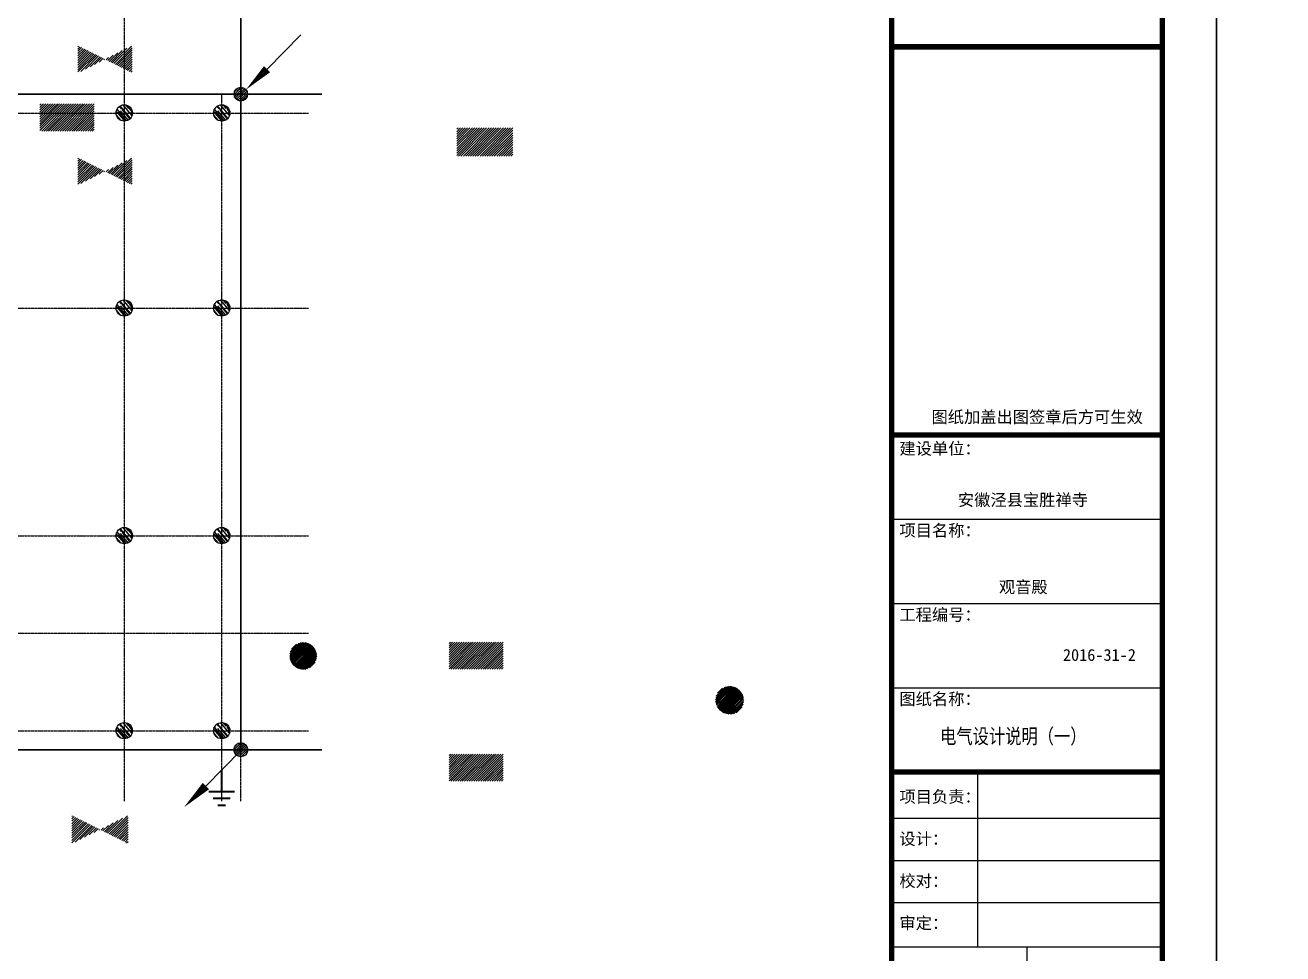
# Model space of a CAD drawing. Extents: x -137808 to 103746506, y -332957 to -111547.
# Drawn here: x 148933 to 172146, y -184427 to -167289 of the extents above; entities that cross this region are included whole.
import ezdxf

# ---------------------------------------------------------------- set-up
doc = ezdxf.new("R2010")
doc.units = 0
doc.header["$LTSCALE"] = 25
doc.header["$MEASUREMENT"] = 0
doc.linetypes.add('DOTE', pattern=[2.42, 2, -0.2, 0.02, -0.2])
doc.layers.get('0').update_dxf_attribs({"linetype": 'CONTINUOUS'})
for name, color, linetype in [('DOTE', 1, 'DOTE'), ('PUB_TITLE', 4, 'CONTINUOUS'), ('电-强电平面-箭头', 3, 'CONTINUOUS'), ('电-接地防雷-接地线', 132, 'CONTINUOUS'), ('设备-照明', 3, 'CONTINUOUS')]:
    doc.layers.add(name, color=color, linetype=linetype)
doc.styles.add('-楷体_GB2312', font='', dxfattribs={"width": 0.8})
doc.styles.add('IDQSTYLE', font='txt.shx', dxfattribs={"width": 0.7, "bigfont": 'hztxt.shx'})
doc.styles.get("Standard").update_dxf_attribs({"font": 'GBENOR', "bigfont": 'GBCBIG'})
doc.styles.add('仿宋', font='')
doc.styles.get('-楷体_GB2312').set_extended_font_data('KaiTi_GB2312')
doc.styles.get('仿宋').set_extended_font_data('FangSong')
doc.linetypes.add('GDLine', pattern='A,1,-3,5.8,["|",Standard,S=4,R=-45,X=-1.407,Y=-0.7],-0.1,["|",Standard,S=4,R=-45,X=-1.407,Y=-0.7],-0.1,["|",Standard,S=4,R=-45,X=-1.407,Y=-0.7],-0.1,["|",Standard,S=4,R=-45,X=-1.407,Y=-0.7],-0.1,5.8,-3,1', length=20)

# ---------------------------------------------------------------- blocks, each defined once
blk = doc.blocks.new('tjnhty')
for p, q in [((1267557, -1759313), (1272551, -1759313)), ((1267557, -1760867), (1272551, -1760867)), ((1267557, -1762422), (1272551, -1762422)), ((1267557, -1763977), (1272551, -1763977)), ((1269142, -1763977), (1269142, -1767203)), ((1267557, -1764832), (1272551, -1764832)), ((1267557, -1765609), (1272551, -1765609)), ((1267557, -1766386), (1272551, -1766386)), ((1267557, -1766386), (1272551, -1766386)), ((1267557, -1767203), (1272551, -1767203)), ((1270054, -1767203), (1270054, -1768757))]:
    blk.add_line(p, q)
at = {"const_width": 100}
for points in [[(1267557, -1732653), (1267557, -1772653)], [(1267557, -1750595), (1272551, -1750595)], [(1267557, -1757758), (1272551, -1757758)], [(1267557, -1763977), (1272551, -1763977)]]:
    blk.add_lwpolyline(points, dxfattribs=at)
blk.add_lwpolyline([(1267557, -1732653), (1272551, -1732653), (1272551, -1772653), (1267557, -1772653)], close=True, dxfattribs=at)
at = {"style": '仿宋'}
for s, p in [('图纸加盖出图签章后方可生效', (1268291, -1757535)), ('建设单位：', (1267699, -1758119)), ('安徽泾县宝胜禅寺', (1268778, -1759066)), ('项目名称：', (1267699, -1759630)), ('观音殿', (1269535, -1760674)), ('工程编号：', (1267699, -1761185)), ('2016-31-2', (1270717, -1761927)), ('图纸名称：', (1267699, -1762740)), ('项目负责：', (1267699, -1764543)), ('设计：', (1267699, -1765321)), ('校对：', (1267699, -1766098)), ('审定：', (1267699, -1766875))]:
    blk.add_text(s, height=220, dxfattribs=at).set_placement(p)
blk = doc.blocks.new('*X')
at = {"color": 0, "linetype": 'Continuous'}
for p, q in [((192.59, 446.72), (193.93, 448.06)), ((192.59, 446.72), (193.87, 448.01)), ((192.65, 447.21), (193.44, 448)), ((192.65, 446.36), (194.23, 447.94)), ((192.67, 446.38), (194.27, 447.98)), ((192.69, 447.24), (193.35, 447.91)), ((192.79, 446.07), (194.52, 447.8)), ((192.81, 446.1), (194.55, 447.84)), ((192.98, 445.84), (194.75, 447.61)), ((193.01, 445.87), (194.78, 447.64)), ((193.23, 445.66), (194.93, 447.37)), ((193.27, 445.7), (194.95, 447.39)), ((193.53, 445.54), (195.05, 447.06)), ((193.58, 445.59), (195.06, 447.07)), ((193.92, 445.51), (195.08, 446.67)), ((193.98, 445.57), (195.08, 446.67)), ((194.61, 445.77), (194.82, 445.99)), ((163.77, 434.88), (163.89, 435)), ((163.77, 434.45), (164.18, 434.86)), ((163.77, 434.03), (164.46, 434.72)), ((163.77, 433.6), (164.74, 434.57)), ((163.77, 433.18), (165.02, 434.43)), ((170.12, 431.89), (172.8, 434.58)), ((170.4, 431.75), (173.65, 435)), ((170.68, 431.6), (173.77, 434.69)), ((163.77, 432.76), (165.31, 434.29)), ((163.77, 432.33), (165.59, 434.15)), ((163.77, 431.91), (165.87, 434.01)), ((163.77, 431.48), (166.16, 433.87)), ((163.77, 431.06), (166.44, 433.73)), ((163.77, 430.63), (166.72, 433.58)), ((163.77, 430.21), (167, 433.44)), ((164.32, 430.33), (167.29, 433.3)), ((165.17, 430.76), (167.57, 433.16)), ((166.02, 431.18), (167.85, 433.02)), ((166.86, 431.61), (168.14, 432.88)), ((167.71, 432.03), (168.42, 432.74)), ((168.56, 432.45), (168.7, 432.59)), ((168.98, 432.45), (169.41, 432.88)), ((169.27, 432.31), (170.26, 433.3)), ((169.55, 432.17), (171.11, 433.73)), ((169.83, 432.03), (171.96, 434.15)), ((170.96, 431.46), (173.77, 434.27)), ((171.25, 431.32), (173.77, 433.85)), ((171.53, 431.18), (173.77, 433.42)), ((171.81, 431.04), (173.77, 433)), ((172.1, 430.9), (173.77, 432.57)), ((172.38, 430.76), (173.77, 432.15)), ((172.66, 430.61), (173.77, 431.72)), ((172.94, 430.47), (173.77, 431.3)), ((173.23, 430.33), (173.77, 430.88)), ((173.51, 430.19), (173.77, 430.45)), ((232.27, 320.09), (237.18, 325)), ((232.27, 320.51), (236.75, 325)), ((232.27, 320.94), (236.33, 325)), ((232.27, 321.36), (235.9, 325)), ((232.27, 321.79), (235.48, 325)), ((232.27, 322.21), (235.06, 325)), ((232.27, 322.63), (234.63, 325)), ((232.27, 323.06), (234.21, 325)), ((232.27, 323.48), (233.78, 325)), ((232.27, 323.91), (233.36, 325)), ((232.27, 324.33), (232.93, 325)), ((232.27, 324.76), (232.51, 325)), ((232.6, 320), (237.6, 325)), ((233.02, 320), (238.02, 325)), ((233.45, 320), (238.45, 325)), ((233.87, 320), (238.87, 325)), ((234.3, 320), (239.3, 325)), ((234.72, 320), (239.72, 325)), ((235.15, 320), (240.15, 325)), ((235.57, 320), (240.57, 325)), ((235.99, 320), (240.99, 325)), ((236.42, 320), (241.42, 325)), ((236.84, 320), (241.84, 325)), ((237.27, 320), (242.27, 325)), ((237.69, 320), (242.27, 324.57)), ((238.12, 320), (242.27, 324.15)), ((238.54, 320), (242.27, 323.72)), ((238.96, 320), (242.27, 323.3)), ((239.39, 320), (242.27, 322.88)), ((239.81, 320), (242.27, 322.45)), ((240.24, 320), (242.27, 322.03)), ((240.66, 320), (242.27, 321.6)), ((241.09, 320), (242.27, 321.18)), ((241.51, 320), (242.27, 320.75)), ((241.93, 320), (242.27, 320.33)), ((278.36, 223.2), (280.79, 225.63)), ((278.36, 222.93), (281.06, 225.62)), ((278.39, 223.51), (280.47, 225.6)), ((278.4, 222.68), (281.31, 225.59)), ((278.47, 223.88), (280.11, 225.52)), ((278.69, 224.39), (279.6, 225.29)), ((279.61, 223.04), (280.95, 224.38)), ((279.62, 223.34), (280.65, 224.37)), ((279.65, 222.8), (281.19, 224.34)), ((279.73, 222.59), (281.39, 224.26)), ((279.79, 223.79), (280.2, 224.2)), ((279.83, 222.42), (281.57, 224.16)), ((279.94, 223.09), (280.9, 224.05)), ((279.96, 222.26), (281.73, 224.03)), ((279.99, 222.85), (281.14, 224)), ((279.99, 223.42), (280.57, 224)), ((280.07, 222.66), (281.33, 223.91)), ((280.2, 224.2), (281.54, 225.54)), ((280.65, 224.37), (281.75, 225.47)), ((280.95, 224.38), (281.95, 225.38)), ((281.19, 224.34), (282.13, 225.28)), ((281.39, 224.26), (282.3, 225.17)), ((281.57, 224.16), (282.46, 225.05)), ((281.73, 224.03), (282.61, 224.91)), ((281.86, 223.88), (282.75, 224.77)), ((281.97, 223.7), (282.87, 224.61)), ((282.05, 223.5), (282.99, 224.44)), ((282.1, 223.27), (283.09, 224.26)), ((282.1, 222.98), (283.18, 224.06)), ((278.45, 222.45), (279.79, 223.79)), ((278.52, 222.24), (279.62, 223.34)), ((278.61, 222.04), (279.61, 223.04)), ((278.71, 221.86), (279.65, 222.8)), ((278.82, 221.68), (279.73, 222.59)), ((278.94, 221.52), (279.83, 222.42)), ((279.08, 221.38), (279.96, 222.26)), ((279.22, 221.24), (280.11, 222.13)), ((279.38, 221.11), (280.29, 222.02)), ((279.55, 221), (280.49, 221.94)), ((279.73, 220.9), (280.72, 221.89)), ((279.93, 220.81), (281.01, 221.89)), ((280.11, 222.13), (281.86, 223.88)), ((280.14, 220.74), (281.41, 222.01)), ((280.2, 222.5), (281.49, 223.79)), ((280.29, 222.02), (281.97, 223.7)), ((280.35, 222.37), (281.62, 223.64)), ((280.36, 220.68), (283.31, 223.63)), ((280.49, 221.94), (282.05, 223.5)), ((280.54, 222.27), (281.71, 223.45)), ((280.61, 220.65), (283.34, 223.38)), ((280.72, 221.89), (282.1, 223.27)), ((280.77, 222.22), (281.77, 223.22)), ((280.88, 220.63), (283.36, 223.11)), ((281.01, 221.89), (282.1, 222.98)), ((281.08, 222.24), (281.74, 222.91)), ((281.18, 220.65), (283.33, 222.81)), ((281.41, 222.01), (281.98, 222.58)), ((281.54, 220.73), (283.26, 222.45)), ((281.98, 222.58), (283.25, 223.85)), ((282.01, 220.91), (283.07, 221.98)), ((159.6, 156.77), (159.62, 156.79)), ((159.66, 156.55), (159.91, 156.79)), ((159.75, 156.35), (160.19, 156.79)), ((159.84, 156.17), (160.47, 156.79)), ((159.95, 155.99), (160.75, 156.79)), ((160.08, 155.83), (161.04, 156.79)), ((160.21, 155.68), (161.32, 156.79)), ((160.35, 155.55), (161.6, 156.79)), ((160.51, 155.42), (161.89, 156.79)), ((160.68, 155.3), (162.17, 156.79)), ((160.86, 155.2), (162.45, 156.79)), ((161.05, 155.11), (162.73, 156.79)), ((161.26, 155.03), (163.02, 156.79)), ((161.48, 154.98), (163.3, 156.79)), ((161.72, 154.93), (163.58, 156.79)), ((161.99, 154.92), (163.87, 156.79)), ((162.29, 154.93), (164.49, 157.14)), ((162.63, 155), (164.43, 156.79)), ((163.08, 155.16), (164.27, 156.35)), ((262, 135.85), (263.24, 137.09)), ((262, 135.85), (263.24, 137.09)), ((262, 135.85), (263.24, 137.09)), ((262, 135.85), (263.24, 137.09)), ((262.02, 135.59), (263.5, 137.07)), ((262.02, 135.59), (263.5, 137.07)), ((262.02, 135.59), (263.5, 137.07)), ((262.02, 135.59), (263.5, 137.07)), ((262.05, 136.18), (262.91, 137.04)), ((262.05, 136.18), (262.91, 137.04)), ((262.05, 136.18), (262.91, 137.04)), ((262.05, 136.18), (262.91, 137.04)), ((262.09, 135.37), (263.71, 137)), ((262.09, 135.37), (263.71, 137)), ((262.09, 135.37), (263.71, 137)), ((262.09, 135.37), (263.71, 137)), ((262.18, 135.19), (263.9, 136.91)), ((262.18, 135.19), (263.9, 136.91)), ((262.18, 135.19), (263.9, 136.91)), ((262.18, 135.19), (263.9, 136.91)), ((262.3, 135.02), (264.07, 136.79)), ((262.3, 135.02), (264.07, 136.79)), ((262.3, 135.02), (264.07, 136.79)), ((262.3, 135.02), (264.07, 136.79)), ((262.44, 134.88), (264.21, 136.64)), ((262.44, 134.88), (264.21, 136.64)), ((262.44, 134.88), (264.21, 136.64)), ((262.44, 134.88), (264.21, 136.64)), ((262.61, 134.77), (264.32, 136.48)), ((262.61, 134.77), (264.32, 136.48)), ((262.61, 134.77), (264.32, 136.48)), ((262.61, 134.77), (264.32, 136.48)), ((262.8, 134.67), (264.42, 136.29)), ((262.8, 134.67), (264.42, 136.29)), ((262.8, 134.67), (264.42, 136.29)), ((262.8, 134.67), (264.42, 136.29)), ((263.02, 134.61), (264.48, 136.07)), ((263.02, 134.61), (264.48, 136.07)), ((263.02, 134.61), (264.48, 136.07)), ((263.02, 134.61), (264.48, 136.07)), ((263.28, 134.59), (264.5, 135.8)), ((263.28, 134.59), (264.5, 135.8)), ((263.28, 134.59), (264.5, 135.8)), ((263.28, 134.59), (264.5, 135.8)), ((263.62, 134.65), (264.44, 135.46)), ((263.62, 134.65), (264.44, 135.46)), ((263.62, 134.65), (264.44, 135.46)), ((263.62, 134.65), (264.44, 135.46))]:
    blk.add_line(p, q, dxfattribs=at)
blk = doc.blocks.new('HC000754')
at = {"color": 0, "linetype": 'Continuous'}
blk.add_line((5.53, 5.47), (2.42, 2.3), dxfattribs=at)
blk.add_lwpolyline([(2.42, 2.3, 0.8, 0, 0), (0.47, 0.41, 0, 0, 0)], format="xyseb", dxfattribs=at)
blk.add_circle((0, 0), 0.625, dxfattribs=at)
at = {"color": 0, "linetype": 'Continuous', "xscale": 0.5, "yscale": 0.5, "zscale": 0.5}
blk.add_blockref('*X', (-96.92, -223.41), dxfattribs=at)
at = {"color": 0, "style": 'IDQSTYLE', "width": 0.7}
blk.add_attdef('PSFHATT', (7.53, -0.63), '', height=2.5, dxfattribs=at)
blk = doc.blocks.new('HC000061')
at = {"color": 0, "linetype": 'Continuous'}
for p, q in [((-0.66, 0.64), (-1.77, 1.76)), ((1.77, 1.77), (0.65, 0.65)), ((-0.66, -0.64), (-1.77, -1.76)), ((0.65, -0.65), (1.77, -1.77))]:
    blk.add_line(p, q, dxfattribs=at)
at = {"color": 0, "linetype": 'Continuous', "const_width": 0.2}
blk.add_lwpolyline([(1.77, -1.77, 0.198912), (2.5, 0, 0.198912), (1.77, 1.77, 0.198912), (0, 2.5, 0.198912), (-1.77, 1.77, 0.198912), (-2.5, 0, 0.198912), (-1.77, -1.77, 0.198912), (0, -2.5, 0.198912)], format="xyb", close=True, dxfattribs=at)
at = {"color": 0, "linetype": 'Continuous'}
blk.add_circle((0, 0), 0.915, dxfattribs=at)
blk.add_blockref('*X', (-280.86, -223.13), dxfattribs=at)
at = {"color": 0, "style": 'IDQSTYLE', "width": 0.7}
blk.add_attdef('PSFHATT', (4.5, -2.5), '', height=2.5, dxfattribs=at)
blk = doc.blocks.new('HC000799')
at = {"color": 0, "linetype": 'Continuous', "const_width": 0.2}
for points in [[(0.88, 2.13), (3.75, 5), (5, 3.75)], [(-0.88, 0.37), (-3.75, -2.5), (-5, -1.25)]]:
    blk.add_lwpolyline(points, dxfattribs=at)
blk.add_lwpolyline([(0.88, 0.37, 0.198912), (1.25, 1.25, 0.198912), (0.88, 2.13, 0.198912), (0, 2.5, 0.198912), (-0.88, 2.13, 0.198912), (-1.25, 1.25, 0.198912), (-0.88, 0.37, 0.198912), (0, 0, 0.198912)], format="xyb", close=True, dxfattribs=at)
at = {"color": 0, "linetype": 'Continuous'}
blk.add_blockref('*X', (-263.19, -134.66), dxfattribs=at)
at = {"color": 0, "style": 'IDQSTYLE', "width": 0.7}
blk.add_attdef('PSFHATT', (7, -2.5), '', height=2.5, dxfattribs=at)
blk = doc.blocks.new('HC000750')
at = {"color": 0, "linetype": 'Continuous'}
blk.add_line((0, -0.06), (-3.11, -3.23), dxfattribs=at)
blk.add_lwpolyline([(-3.11, -3.23, 0.8, 0, 0), (-5.06, -5.12, 0, 0, 0)], format="xyseb", dxfattribs=at)
blk.add_circle((0, 0), 0.625, dxfattribs=at)
at = {"color": 0, "linetype": 'Continuous', "xscale": 0.5, "yscale": 0.5, "zscale": 0.5}
blk.add_blockref('*X', (-96.92, -223.38), dxfattribs=at)
at = {"color": 0, "style": 'IDQSTYLE', "width": 0.7}
blk.add_attdef('PSFHATT', (2.63, -5.12), '', height=2.5, dxfattribs=at)
blk = doc.blocks.new('0114')
at = {"color": 3, "linetype": 'Continuous'}
for points in [[(0, 0, 0.444, 0.444, 0), (0, -4.58, 0.444, 0.444, 0)], [(-2.75, -4.58, 0.444, 0.444, 0), (2.75, -4.58, 0.444, 0.444, 0)], [(-1.83, -6.01, 0.444, 0.444, 0), (1.83, -6.01, 0.444, 0.444, 0)], [(-0.86, -7.5, 0.444, 0.444, 0), (0.86, -7.5, 0.444, 0.444, 0)]]:
    blk.add_lwpolyline(points, format="xyseb", dxfattribs=at)

msp = doc.modelspace()

# ---------------------------------------------------------------- hatches: boundary and pattern name
h = msp.add_hatch()
h.set_pattern_fill('木材', color=251, scale=20, style=0)
h.set_pattern_definition([(130, (261133.125, -88957.41), (-51.847064, 186.24683), [1200, -160, 400, -80]), (130, (261026.72, -88917.41), (132.93014, 7.10905), [240, -26.4, 480, -60]), (130, (261093.125, -88889.41), (-226.339663, 353.127904), [640, -112, 320, -80])])
h.paths.add_polyline_path([(150913, -168909, -1), (150613, -168909, -1)])
h = msp.add_hatch()
h.set_pattern_fill('木材', color=251, scale=20, style=0)
h.set_pattern_definition([(130, (262933.125, -88957.41), (-51.847064, 186.24683), [1200, -160, 400, -80]), (130, (262826.72, -88917.41), (132.93014, 7.10905), [240, -26.4, 480, -60]), (130, (262893.125, -88889.41), (-226.339663, 353.127904), [640, -112, 320, -80])])
h.paths.add_polyline_path([(152713, -168909, -1), (152413, -168909, -1)])
h = msp.add_hatch()
h.set_pattern_fill('木材', color=251, scale=20, style=0)
h.set_pattern_definition([(130, (261133.125, -92557.41), (-51.847064, 186.24683), [1200, -160, 400, -80]), (130, (261026.72, -92517.41), (132.93014, 7.10905), [240, -26.4, 480, -60]), (130, (261093.125, -92489.41), (-226.339663, 353.127904), [640, -112, 320, -80])])
h.paths.add_polyline_path([(150913, -172509, -1), (150613, -172509, -1)])
h = msp.add_hatch()
h.set_pattern_fill('木材', color=251, scale=20, style=0)
h.set_pattern_definition([(130, (262933.125, -92557.41), (-51.847064, 186.24683), [1200, -160, 400, -80]), (130, (262826.72, -92517.41), (132.93014, 7.10905), [240, -26.4, 480, -60]), (130, (262893.125, -92489.41), (-226.339663, 353.127904), [640, -112, 320, -80])])
h.paths.add_polyline_path([(152713, -172509, -1), (152413, -172509, -1)])
h = msp.add_hatch()
h.set_pattern_fill('木材', color=251, scale=20, style=0)
h.set_pattern_definition([(130, (261133.125, -96757.41), (-51.847064, 186.24683), [1200, -160, 400, -80]), (130, (261026.72, -96717.41), (132.93014, 7.10905), [240, -26.4, 480, -60]), (130, (261093.125, -96689.41), (-226.339663, 353.127904), [640, -112, 320, -80])])
h.paths.add_polyline_path([(150913, -176709, -1), (150613, -176709, -1)])
h = msp.add_hatch()
h.set_pattern_fill('木材', color=251, scale=20, style=0)
h.set_pattern_definition([(130, (262933.125, -96757.41), (-51.847064, 186.24683), [1200, -160, 400, -80]), (130, (262826.72, -96717.41), (132.93014, 7.10905), [240, -26.4, 480, -60]), (130, (262893.125, -96689.41), (-226.339663, 353.127904), [640, -112, 320, -80])])
h.paths.add_polyline_path([(152713, -176709, -1), (152413, -176709, -1)])
h = msp.add_hatch()
h.set_pattern_fill('木材', color=251, scale=20, style=0)
h.set_pattern_definition([(130, (261133.125, -100357.41), (-51.847064, 186.24683), [1200, -160, 400, -80]), (130, (261026.72, -100317.41), (132.93014, 7.10905), [240, -26.4, 480, -60]), (130, (261093.125, -100289.41), (-226.339663, 353.127904), [640, -112, 320, -80])])
h.paths.add_polyline_path([(150913, -180309, -1), (150613, -180309, -1)])
h = msp.add_hatch()
h.set_pattern_fill('木材', color=251, scale=20, style=0)
h.set_pattern_definition([(130, (262933.125, -100357.41), (-51.847064, 186.24683), [1200, -160, 400, -80]), (130, (262826.72, -100317.41), (132.93014, 7.10905), [240, -26.4, 480, -60]), (130, (262893.125, -100289.41), (-226.339663, 353.127904), [640, -112, 320, -80])])
h.paths.add_polyline_path([(152713, -180309, -1), (152413, -180309, -1)])

# ---------------------------------------------------------------- linework, layer by layer
at = {"color": 251}
for centre in [(150763, -168909), (152563, -168909), (150763, -172509), (152563, -172509), (150763, -176709), (152563, -176709), (150763, -180309), (152563, -180309)]:
    msp.add_circle(centre, 150, dxfattribs=at)
at = {"layer": 'DOTE'}
for p, q in [((150764, -181611), (150764, -155011)), ((152914, -181611), (152914, -155011)), ((107964, -168561), (154164, -168561)), ((152564, -181611), (152564, -168561)), ((107964, -168911), (154164, -168911)), ((107964, -172511), (154164, -172511)), ((107964, -176711), (154164, -176711)), ((107964, -178511), (154164, -178511)), ((107964, -180311), (154164, -180311)), ((107964, -180661), (154164, -180661))]:
    msp.add_line(p, q, dxfattribs=at)
at = {"layer": 'PUB_TITLE'}
for points in [[(96621, -190747), (170921, -190747), (170921, -148747), (96621, -148747)], [(170921, -190747), (245221, -190747), (245221, -148747), (170921, -148747)]]:
    msp.add_lwpolyline(points, close=True, dxfattribs=at)
at = {"layer": 'PUB_TITLE', "const_width": 100}
msp.add_lwpolyline([(99121, -189747), (169921, -189747), (169921, -149747), (99121, -149747)], close=True, dxfattribs=at)
at = {"layer": '电-接地防雷-接地线', "color": 4, "linetype": 'GDLine', "ltscale": 4, "const_width": 30}
for points in [[(152914, -180661), (152914, -156561)], [(145364, -168561), (152914, -168561)], [(152914, -168561), (154414, -168561)], [(108914, -180661), (152914, -180661)], [(152914, -180661), (154414, -180661)]]:
    msp.add_lwpolyline(points, dxfattribs=at)

# ---------------------------------------------------------------- block references
msp.add_blockref('tjnhty', (-1102630, 1582906))
msp.add_blockref('tjnhty', (-1102630, 1582906))
at = {"color": 3, "linetype": 'Continuous', "xscale": 87.07128728912507, "yscale": 87.07128728912507, "zscale": 0.9674587476562497}
msp.add_blockref('0114', (152561, -181035), dxfattribs=at)
at = {"layer": '电-强电平面-箭头', "color": 4}
for name, p, xscale, yscale, zscale in [('HC000754', (145364, -156561), 200, 200, 200), ('HC000750', (152914, -156561), 207.36, 207.36, 207.36), ('HC000754', (152914, -166492), 200, 200, 200), ('HC000754', (152914, -168561), 200, 200, 200), ('HC000750', (152914, -180661), 207.36, 207.36, 207.36)]:
    msp.add_blockref(name, p, dxfattribs=dict(at, xscale=xscale, yscale=yscale, zscale=zscale))
at = {"layer": '设备-照明', "xscale": 80, "yscale": 80, "zscale": 80}
for name, p in [('HC000799', (149935, -201791)), ('HC000799', (149916, -205091)), ('HC000061', (151902, -200786)), ('HC000799', (149952, -208326))]:
    msp.add_blockref(name, p, dxfattribs=at)

# ---------------------------------------------------------------- texts
at = {"style": '-楷体_GB2312', "width": 0.8}
msp.add_text('电气设计说明（一）', height=275.2, dxfattribs=at).set_placement((165820, -180549))

doc.saveas('drawing.dxf')
